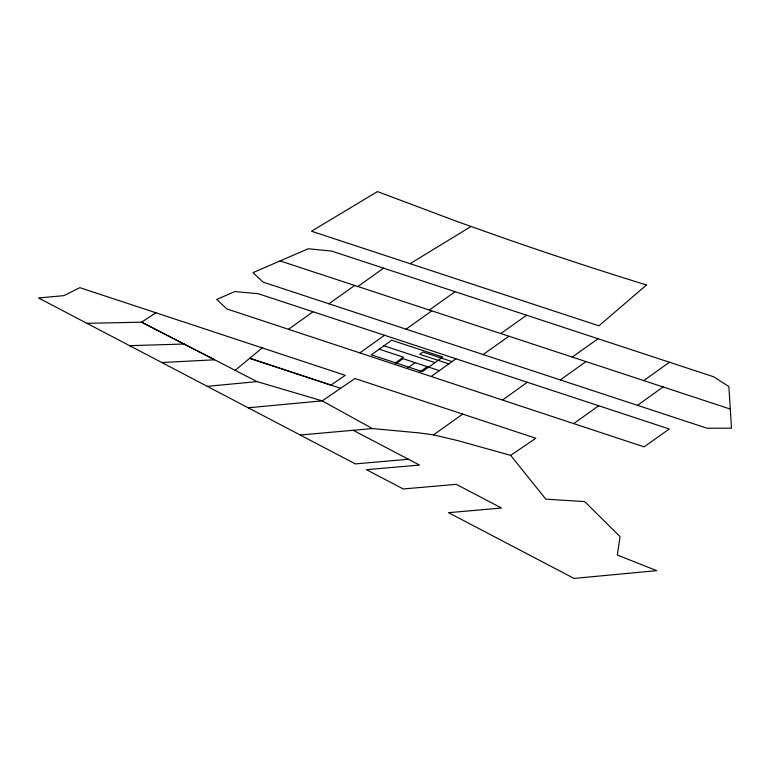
<?xml version="1.0" encoding="UTF-8"?>
<svg xmlns="http://www.w3.org/2000/svg" width="770" height="770" viewBox="0 0 770 770"><rect width="100%" height="100%" fill="white"/><g stroke="black" fill="none" stroke-linecap="round" stroke-linejoin="round"><path stroke-width="1.16" d="M235.168 370.351L262.224 347.896L345.287 375.327L330.917 385.106L249.682 358.281L340.61 388.311L354.98 378.532L535.824 438.245L510.664 455.368L457.746 440.604L433.539 434.877L419.005 432.894L372.411 428.563L300.204 435.021L38.5 297.961L63.746 295.661L79.849 287.662L262.224 347.896M502.868 399.803L527.306 382.267M560.348 379.947L706.976 428.207L731.5 428.197L728.872 386.559L713.713 376.8L331.687 251.087L308.212 248.758L253.012 272.628L263.109 282.128L560.348 379.947L585.989 361.582M643.807 380.601L669.457 362.237M637.464 405.338L663.105 386.954M288.577 329.242L313.034 311.754M280.039 260.914L357.896 286.527L383.575 268.162M360.004 352.785L384.48 335.287M395.53 362.824L403.432 357.174L379.186 349.195M395.087 364.316L402.989 358.676L439.362 370.639M407.214 368.31L415.117 362.66M419.332 372.295L427.235 366.645M431.45 376.289L455.936 358.791M433.539 434.877L462.674 414.087M429.352 310.031L455.07 291.714M406.05 329.175L431.806 310.839M574.131 423.269L598.713 405.761L669.274 428.996L644.115 446.879L226.967 308.972L216.668 299.443L234.869 291.57L258.162 293.697L598.713 405.761M328.896 303.784L354.662 285.478M500.827 333.545L526.632 315.228M483.127 354.547L508.951 336.23M572.245 357.059L598.078 338.742M340.61 388.311L322.207 400.862L248.229 407.782M155.935 312.774L141.613 322.187L86.923 323.323M410.092 263.686L471.067 226.467M207.265 386.338L257.055 381.612L322.207 400.862L372.411 428.563M408.427 459.257L355.374 463.896L300.204 435.021M161.796 362.516L214.628 359.783L141.613 322.187L257.055 381.612M129.63 345.672L184.001 344.017M357.896 286.527L730.307 409.072M452.009 361.602L422.903 352.025L419.746 354.287L448.843 363.864M383.922 345.807L435.012 362.612M353.363 430.392L419.506 465.051L366.433 469.69L403.249 488.969L456.302 484.33L501.53 508.036L448.525 512.676L574.025 578.414L656.675 570.657L617.299 555.016L620.062 536.661L584.728 501.616L545.805 499.143L510.664 455.368M646.492 284.996L598.925 325.816L311.494 231.241L377.464 191.586L457.216 221.539L504.1 238.2A1340.782 389.764 14.1 0 0 646.492 284.996M391.699 340.253L371.284 354.845L422.374 371.65L442.789 357.059L391.699 340.253"/></g></svg>
